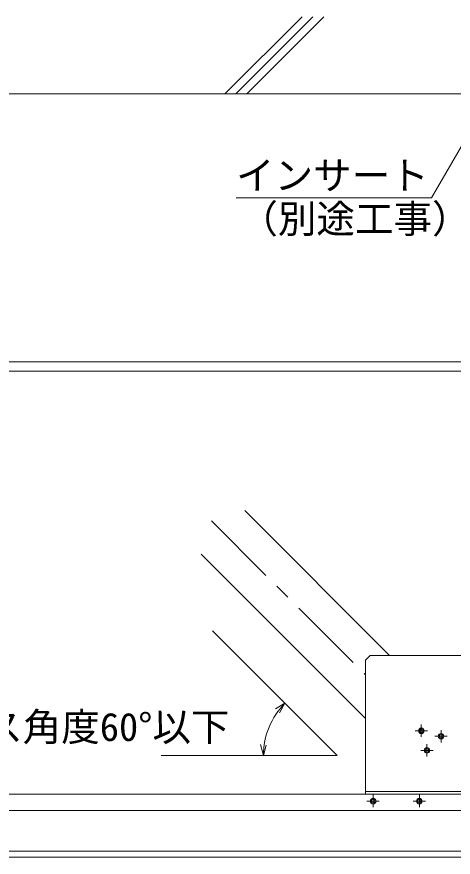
# Model space of a CAD drawing. Units: millimetres at full size, sheet at 1:10; details may follow other scales. Extents: x -2077 to 2023, y -1433 to 1417.
# Drawn here: x 409 to 692, y 413 to 959 of the extents above; entities that cross this region are included whole.
import ezdxf
from ezdxf.enums import TextEntityAlignment as Align

# ---------------------------------------------------------------- set-up
doc = ezdxf.new("R2010")
doc.units = ezdxf.units.MM
doc.header["$LTSCALE"] = 10
doc.linetypes.add('CHAIN1', pattern=[8, 5, -1, 1, -1])
for name, color, linetype, lineweight in [('1-0_断面', 7, 'Continuous', 9), ('1-1_寸法', 7, 'Continuous', 9), ('1-2_文字', 7, 'Continuous', 9)]:
    doc.layers.add(name, color=color, linetype=linetype, lineweight=lineweight)
doc.styles.add('ＭＳ ゴシック', font='')
doc.styles.get('ＭＳ ゴシック').set_extended_font_data('MS Gothic')

msp = doc.modelspace()

# ---------------------------------------------------------------- linework, layer by layer
at = {"layer": '1-0_断面'}
for p, q in [((-253.81, 908.99), (1689.45, 908.99)), ((557.28, 638.42), (651.24, 544.46)), ((529, 610.13), (635.55, 503.58)), ((638.55, 544.46), (635.55, 541.46)), ((635.55, 541.46), (635.55, 454.46)), ((803.47, 544.46), (638.55, 544.46)), ((671.83, 491.49), (671.83, 499.49)), ((667.83, 495.49), (675.83, 495.49)), ((680.65, 491.96), (688.65, 491.96)), ((684.65, 487.96), (684.65, 495.96)), ((675.45, 478.77), (675.45, 486.77)), ((671.45, 482.77), (679.45, 482.77)), ((-165.65, 454.46), (604.33, 454.46)), ((604.33, 454.46), (710.35, 454.46)), ((705.55, 456.06), (635.55, 456.06)), ((640.55, 445.86), (640.55, 453.86)), ((670.55, 445.86), (670.55, 453.86)), ((636.55, 449.86), (644.55, 449.86)), ((666.55, 449.86), (674.55, 449.86)), ((-165.65, 443.86), (604.33, 443.86)), ((604.33, 443.86), (710.35, 443.86)), ((-253.81, 417.46), (726.85, 417.46)), ((-253.81, 413.46), (727.35, 413.46))]:
    msp.add_line(p, q, dxfattribs=at)
at = {"layer": '1-0_断面', "color": 4, "linetype": 'CHAIN1'}
msp.add_line((535.68, 631.74), (635.55, 531.86), dxfattribs=at)
at = {"layer": '1-0_断面'}
for centre, radius in [((671.83, 495.49), 1.8), ((671.83, 495.49), 1.2), ((684.65, 491.96), 1.8), ((684.65, 491.96), 1.2), ((675.45, 482.77), 1.8), ((675.45, 482.77), 1.2), ((640.55, 449.86), 1.8), ((640.55, 449.86), 1.2), ((670.55, 449.86), 1.8), ((670.55, 449.86), 1.2)]:
    msp.add_circle(centre, radius, dxfattribs=at)
at = {"layer": '1-1_寸法'}
for p, q in [((544.41, 908.99), (594.41, 958.99)), ((551.48, 908.99), (601.48, 958.99)), ((558.55, 908.99), (608.55, 958.99)), ((304.56, 734.99), (1154.76, 734.99)), ((299.95, 728.99), (1150.15, 728.99))]:
    msp.add_line(p, q, dxfattribs=at)
at = {"layer": '1-2_文字'}
for p, q in [((678.44, 841.43), (720, 913.41)), ((551.61, 841.43), (678.44, 841.43)), ((617.14, 479.56), (536.38, 560.33)), ((583.36, 513.34), (577.22, 509.8)), ((583.36, 513.34), (579.83, 507.23)), ((569.37, 479.56), (567.5, 486.53)), ((569.37, 479.56), (571.16, 486.26)), ((617.14, 479.56), (502.93, 479.56))]:
    msp.add_line(p, q, dxfattribs=at)
msp.add_arc((617.14, 479.56), 47.77, 135, 180, dxfattribs=at)

# ---------------------------------------------------------------- texts
at = {"layer": '1-2_文字', "style": 'ＭＳ ゴシック'}
for s, p in [('インサート', (551.61, 841.43)), ('（別途工事）', (553.76, 813.21)), ('ブレース角度60°以下', (313.18, 483.38))]:
    msp.add_text(s, height=18.33, dxfattribs=at).set_placement(p, align=Align.BOTTOM_LEFT)

doc.saveas('drawing.dxf')
